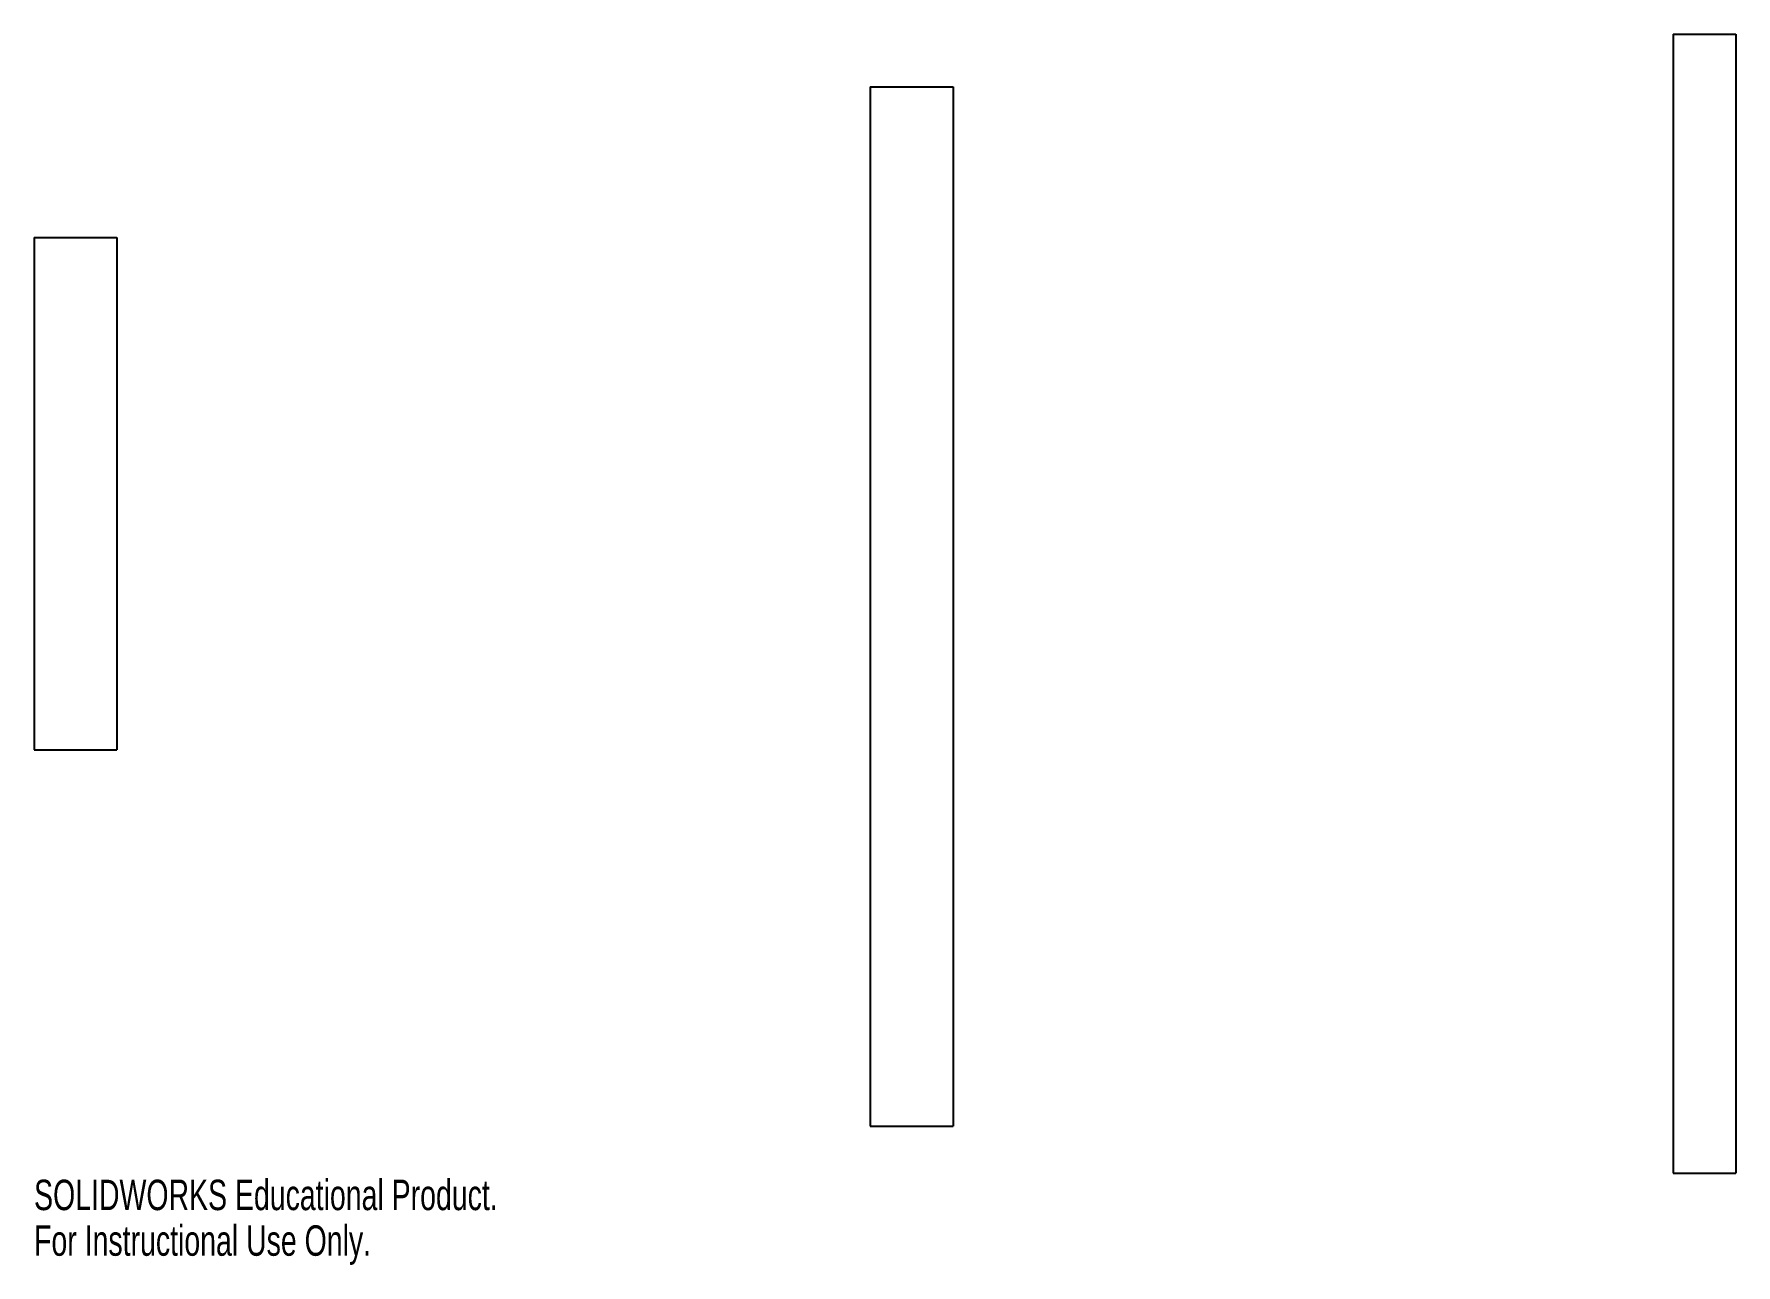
# Model space of a CAD drawing. Header units: millimetres. Extents: x -260 to 10, y -114 to 81.
import ezdxf

# ---------------------------------------------------------------- set-up
doc = ezdxf.new("R2010")
doc.units = ezdxf.units.MM
doc.styles.add('SLDTEXTSTYLE0', font='TXT', dxfattribs={"width": 0.7})

msp = doc.modelspace()

# ---------------------------------------------------------------- linework, layer by layer
at = {"color": 7, "linetype": 'Continuous'}
for p, q in [((0, 81.42), (0, -99.58)), ((0, 81.42), (10, 81.42)), ((10, 81.42), (10, -99.58)), ((-127.58, 73.02), (-114.41, 73.02)), ((-127.58, 73.02), (-127.58, -92.08)), ((-114.41, 73.02), (-114.41, -92.08)), ((-260.47, 49.07), (-247.29, 49.07)), ((-260.47, 49.07), (-260.47, -32.32)), ((-247.29, 49.07), (-247.29, -32.32)), ((-260.47, -32.32), (-247.29, -32.32)), ((-127.58, -92.08), (-114.41, -92.08)), ((0, -99.58), (10, -99.58))]:
    msp.add_line(p, q, dxfattribs=at)

# ---------------------------------------------------------------- texts
at = {"color": 7, "linetype": 'Continuous', "char_height": 4.8336, "attachment_point": 1, "style": 'SLDTEXTSTYLE0'}
for s, insert in [('SOLIDWORKS Educational Product.', (-260.47, -100.6)), ('For Instructional Use Only.', (-260.47, -107.85))]:
    msp.add_mtext(s, dxfattribs=dict(at, insert=insert))

doc.saveas('drawing.dxf')
